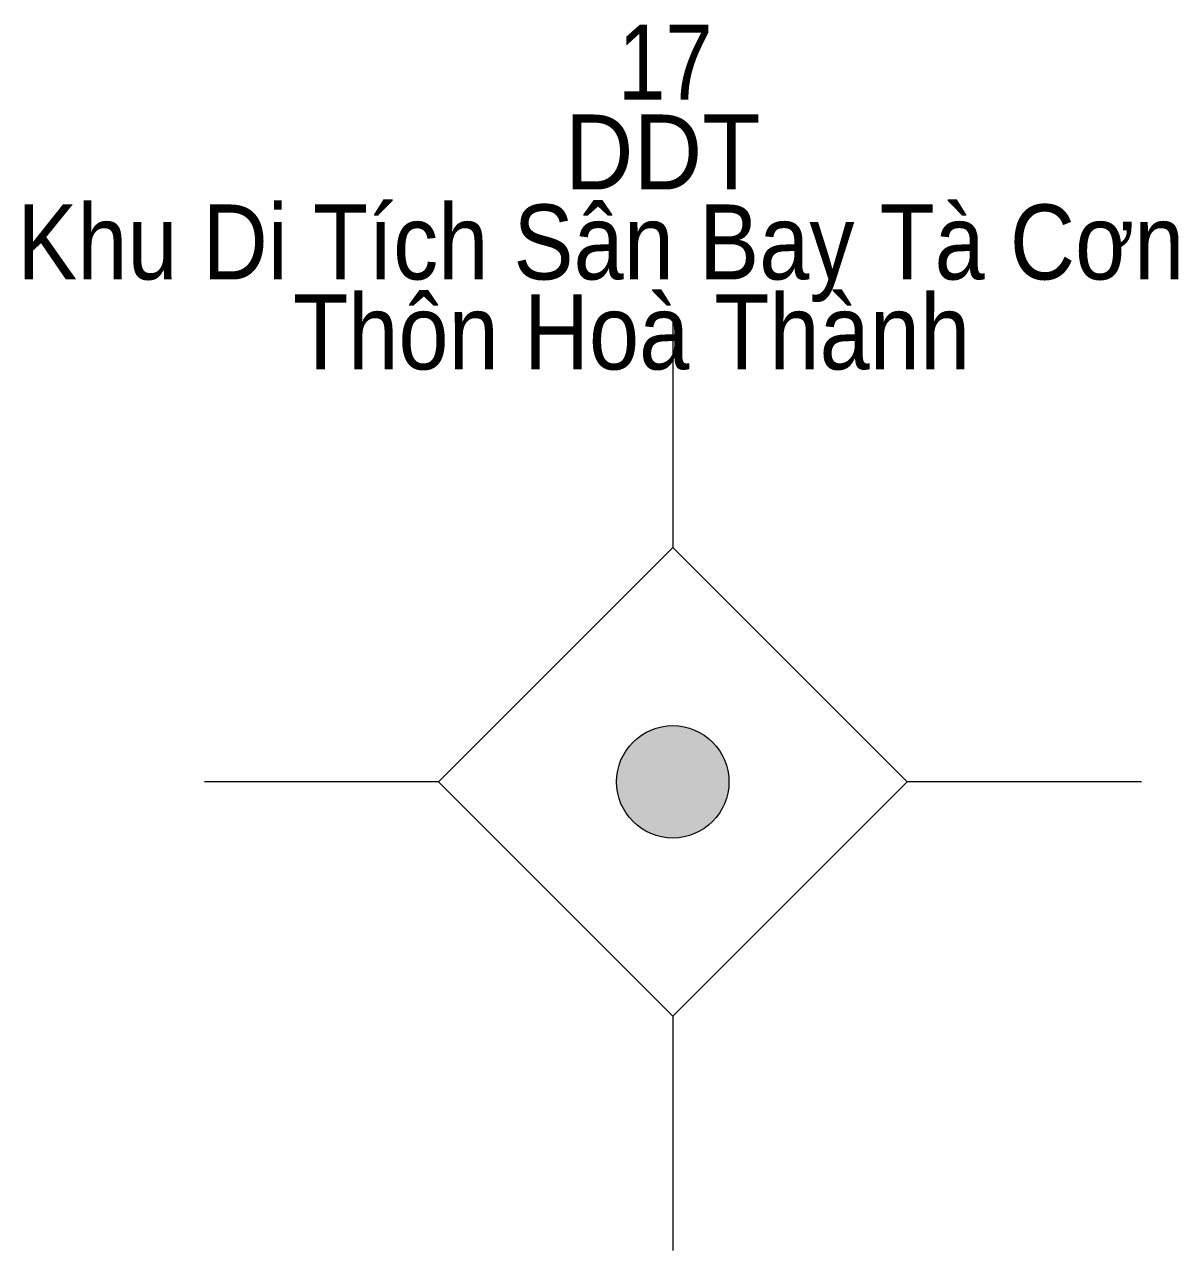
# Model space of a CAD drawing. Header units: metres. Extents: x 548452 to 551009, y 1840956 to 1844548.
# Drawn here: x 550432.36 to 550438.52, y 1841940.85 to 1841947.39 of the extents above; entities that cross this region are included whole.
import ezdxf
from ezdxf.enums import TextEntityAlignment as Align

# ---------------------------------------------------------------- set-up
doc = ezdxf.new("R2010")
doc.units = ezdxf.units.M
doc.header["$LTSCALE"] = 0.16
doc.layers.add('11', color=7, linetype='Continuous', lineweight=13)
doc.layers.add('15', color=7, linetype='Continuous')

msp = doc.modelspace()

# ---------------------------------------------------------------- hatches: boundary and pattern name
at = {"layer": '11'}
msp.add_hatch(color=256, dxfattribs=at).paths.add_polyline_path([(550436.1195, 1841943.35, 1), (550435.5195, 1841943.35, 1)])

# ---------------------------------------------------------------- linework, layer by layer
for p, q in [((550435.82, 1841945.85), (550435.82, 1841944.6)), ((550434.57, 1841943.35), (550433.32, 1841943.35)), ((550438.32, 1841943.35), (550437.07, 1841943.35)), ((550435.82, 1841942.1), (550435.82, 1841940.85))]:
    msp.add_line(p, q, dxfattribs=at)
msp.add_lwpolyline([(550435.82, 1841944.6), (550434.57, 1841943.35), (550435.82, 1841942.1), (550437.07, 1841943.35)], close=True, dxfattribs=at)
msp.add_circle((550435.8195, 1841943.35), 0.3, dxfattribs=at)

# ---------------------------------------------------------------- texts
at = {"layer": '15'}
for s, width, p in [('17', 0.85, (550435.78, 1841946.99)), ('DDT', 0.95, (550435.765, 1841946.51)), ('Khu Di Tích Sân Bay Tà Cơn', 0.9, (550435.435, 1841946.03)), ('Thôn Hoà Thành', 0.9, (550435.6, 1841945.55))]:
    msp.add_text(s, height=0.4, dxfattribs=dict(at, width=width)).set_placement(p, align=Align.CENTER)

doc.saveas('drawing.dxf')
